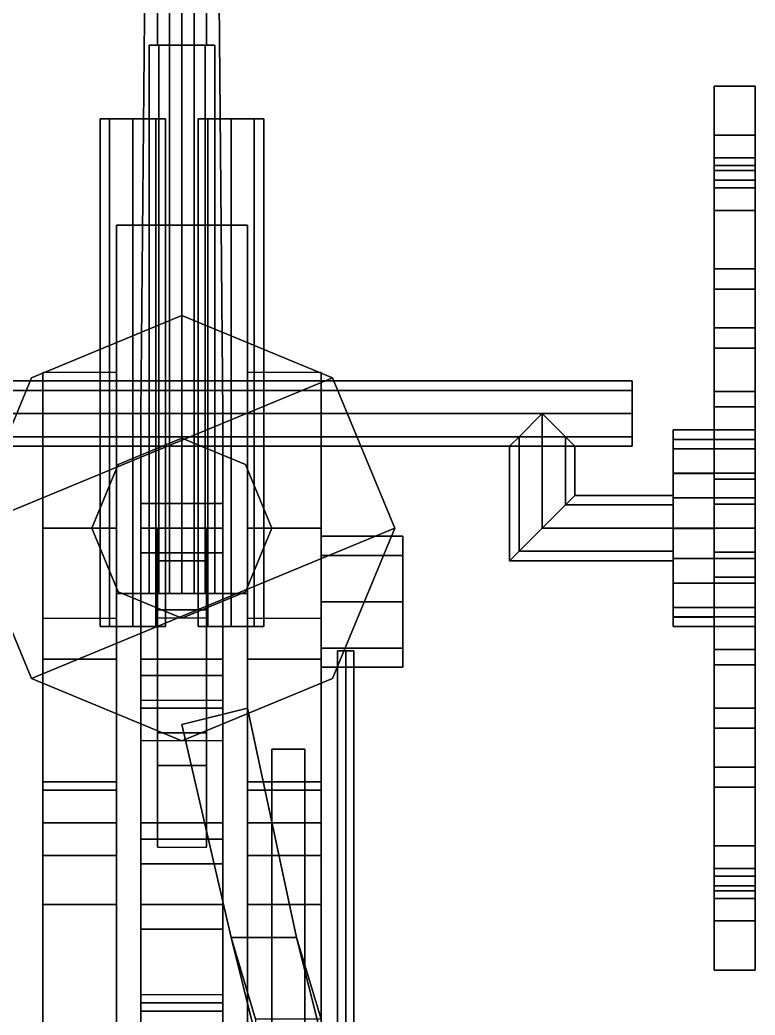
# Model space of a CAD drawing. Header units: millimetres. Extents: x -0.7 to 3, y -1.37 to 8.
# Drawn here: x -0.198 to 0.7, y -0.595 to 0.621 of the extents above; entities that cross this region are included whole.
import ezdxf

# ---------------------------------------------------------------- set-up
doc = ezdxf.new("R2010")
doc.units = ezdxf.units.MM
for name, color, linetype in [('gun', 1, 'Continuous'), ('sleeve', 5, 'Continuous'), ('trail', 6, 'Continuous'), ('turret', 2, 'Continuous'), ('wheels', 2, 'Continuous')]:
    doc.layers.add(name, color=color, linetype=linetype)

msp = doc.modelspace()

# ---------------------------------------------------------------- linework, layer by layer
for points in [[(0.55, 0.1683, 0.5783), (0.55, 0.18, 0.55), (-0.55, 0.18, 0.55), (-0.55, 0.1683, 0.5783)], [(0.55, 0.18, 0.55), (0.55, 0.1683, 0.5217), (-0.55, 0.1683, 0.5217), (-0.55, 0.18, 0.55)], [(0.55, 0.1683, 0.5783), (0.55, 0.14, 0.59), (0.55, 0.1117, 0.5783), (0.55, 0.18, 0.55)], [(0.55, 0.18, 0.55), (0.55, 0.1117, 0.5783), (0.55, 0.1, 0.55), (0.55, 0.1683, 0.5217)], [(0.55, 0.14, 0.59), (0.55, 0.1683, 0.5783), (-0.55, 0.1683, 0.5783), (-0.55, 0.14, 0.59)], [(0.55, 0.1683, 0.5217), (0.55, 0.14, 0.51), (-0.55, 0.14, 0.51), (-0.55, 0.1683, 0.5217)], [(0.55, 0.1683, 0.5217), (0.55, 0.1, 0.55), (0.55, 0.1117, 0.5217), (0.55, 0.14, 0.51)], [(0.55, 0.1117, 0.5783), (0.55, 0.14, 0.59), (-0.55, 0.14, 0.59), (-0.55, 0.1117, 0.5783)], [(0.55, 0.14, 0.51), (0.55, 0.1117, 0.5217), (-0.55, 0.1117, 0.5217), (-0.55, 0.14, 0.51)], [(0.4117, 0.1117, 0.5217), (0.44, 0.14, 0.51), (0.44, 0, 0.51), (0.4117, -0.0283, 0.5217)], [(0.44, 0.14, 0.59), (0.4117, 0.1117, 0.5783), (0.4117, -0.0283, 0.5783), (0.44, 0, 0.59)], [(0.44, 0.14, 0.51), (0.4683, 0.1117, 0.5217), (0.4683, 0.0283, 0.5217), (0.44, 0, 0.51)], [(0.4683, 0.1117, 0.5783), (0.44, 0.14, 0.59), (0.44, 0, 0.59), (0.4683, 0.0283, 0.5783)], [(0.55, 0.1, 0.55), (0.55, 0.1117, 0.5783), (-0.55, 0.1117, 0.5783), (-0.55, 0.1, 0.55)], [(0.55, 0.1117, 0.5217), (0.55, 0.1, 0.55), (-0.55, 0.1, 0.55), (-0.55, 0.1117, 0.5217)], [(0, 0.11, 0.48), (-0.0778, 0.0778, 0.48), (-0.0778, 0.0778, 0.9), (0, 0.11, 0.9)], [(0.0778, 0.0778, 0.48), (0, 0.11, 0.48), (0, 0.11, 0.9), (0.0778, 0.0778, 0.9)], [(0.4, 0.1, 0.55), (0.4117, 0.1117, 0.5217), (0.4117, -0.0283, 0.5217), (0.4, -0.04, 0.55)], [(0.4117, 0.1117, 0.5783), (0.4, 0.1, 0.55), (0.4, -0.04, 0.55), (0.4117, -0.0283, 0.5783)], [(0.4683, 0.1117, 0.5217), (0.48, 0.1, 0.55), (0.48, 0.04, 0.55), (0.4683, 0.0283, 0.5217)], [(0.48, 0.1, 0.55), (0.4683, 0.1117, 0.5783), (0.4683, 0.0283, 0.5783), (0.48, 0.04, 0.55)], [(-0.0778, 0.0778, 0.48), (-0.11, 0, 0.48), (-0.11, 0, 0.9), (-0.0778, 0.0778, 0.9)], [(0.11, 0, 0.48), (0.0778, 0.0778, 0.48), (0.0778, 0.0778, 0.9), (0.11, 0, 0.9)], [(0.4683, 0.0283, 0.5217), (0.48, 0.04, 0.55), (0.6, 0.04, 0.55), (0.6, 0.0283, 0.5217)], [(0.48, 0.04, 0.55), (0.4683, 0.0283, 0.5783), (0.6, 0.0283, 0.5783), (0.6, 0.04, 0.55)], [(0.6, 0.0283, 0.5783), (0.6, 0, 0.59), (0.6, -0.0283, 0.5783), (0.6, 0.04, 0.55)], [(0.6, 0.04, 0.55), (0.6, -0.0283, 0.5783), (0.6, -0.04, 0.55), (0.6, 0.0283, 0.5217)], [(0.44, 0, 0.51), (0.4683, 0.0283, 0.5217), (0.6, 0.0283, 0.5217), (0.6, 0, 0.51)], [(0.4683, 0.0283, 0.5783), (0.44, 0, 0.59), (0.6, 0, 0.59), (0.6, 0.0283, 0.5783)], [(0.6, 0.0283, 0.5217), (0.6, -0.04, 0.55), (0.6, -0.0283, 0.5217), (0.6, 0, 0.51)], [(-0.11, 0, 0.48), (-0.0778, -0.0778, 0.48), (-0.0778, -0.0778, 0.9), (-0.11, 0, 0.9)], [(0.0778, -0.0778, 0.48), (0.11, 0, 0.48), (0.11, 0, 0.9), (0.0778, -0.0778, 0.9)], [(0.44, 0, 0.59), (0.4117, -0.0283, 0.5783), (0.6, -0.0283, 0.5783), (0.6, 0, 0.59)], [(0.4117, -0.0283, 0.5217), (0.44, 0, 0.51), (0.6, 0, 0.51), (0.6, -0.0283, 0.5217)], [(0.4, -0.04, 0.55), (0.4117, -0.0283, 0.5217), (0.6, -0.0283, 0.5217), (0.6, -0.04, 0.55)], [(0.4117, -0.0283, 0.5783), (0.4, -0.04, 0.55), (0.6, -0.04, 0.55), (0.6, -0.0283, 0.5783)], [(-0.0778, -0.0778, 0.48), (0, -0.11, 0.48), (0, -0.11, 0.9), (-0.0778, -0.0778, 0.9)], [(0, -0.11, 0.48), (0.0778, -0.0778, 0.48), (0.0778, -0.0778, 0.9), (0, -0.11, 0.9)]]:
    msp.add_3dface(points)
at = {"layer": 'gun'}
for points in [[(-0.015, 1.01, 1.426), (-0.03, 1.01, 1.4), (-0.03, 0.59, 1.4), (-0.015, 0.59, 1.426)], [(-0.03, 1.01, 1.4), (-0.015, 1.01, 1.374), (-0.015, 0.59, 1.374), (-0.03, 0.59, 1.4)], [(0.015, 1.01, 1.426), (-0.015, 1.01, 1.426), (-0.015, 0.59, 1.426), (0.015, 0.59, 1.426)], [(-0.015, 1.01, 1.374), (0.015, 1.01, 1.374), (0.015, 0.59, 1.374), (-0.015, 0.59, 1.374)], [(0.03, 1.01, 1.4), (0.015, 1.01, 1.426), (0.015, 0.59, 1.426), (0.03, 0.59, 1.4)], [(0.015, 1.01, 1.374), (0.03, 1.01, 1.4), (0.03, 0.59, 1.4), (0.015, 0.59, 1.374)]]:
    msp.add_3dface(points, dxfattribs=at)
at = {"layer": 'sleeve'}
for points in [[(0, 1.13, 1.365), (-0.015, 1.13, 1.35), (-0.015, -0.08, 1.35), (0, -0.08, 1.365)], [(-0.015, 1.13, 1.35), (0, 1.13, 1.335), (0, -0.08, 1.335), (-0.015, -0.08, 1.35)], [(0.015, 1.13, 1.35), (0, 1.13, 1.365), (0, -0.08, 1.365), (0.015, -0.08, 1.35)], [(0, 1.13, 1.335), (0.015, 1.13, 1.35), (0.015, -0.08, 1.35), (0, -0.08, 1.335)], [(-0.0283, 0.59, 1.4283), (-0.04, 0.59, 1.4), (-0.04, -0.08, 1.4), (-0.0283, -0.08, 1.4283)], [(-0.04, 0.59, 1.4), (-0.0283, 0.59, 1.3717), (-0.0283, -0.08, 1.3717), (-0.04, -0.08, 1.4)], [(0.0283, 0.59, 1.3717), (-0.04, 0.59, 1.4), (-0.0283, 0.59, 1.4283), (0.04, 0.59, 1.4)], [(0, 0.59, 1.36), (-0.0283, 0.59, 1.3717), (-0.04, 0.59, 1.4), (0.0283, 0.59, 1.3717)], [(0, 0.59, 1.44), (-0.0283, 0.59, 1.4283), (-0.0283, -0.08, 1.4283), (0, -0.08, 1.44)], [(-0.0283, 0.59, 1.3717), (0, 0.59, 1.36), (0, -0.08, 1.36), (-0.0283, -0.08, 1.3717)], [(0.04, 0.59, 1.4), (-0.0283, 0.59, 1.4283), (0, 0.59, 1.44), (0.0283, 0.59, 1.4283)], [(0.0283, 0.59, 1.4283), (0, 0.59, 1.44), (0, -0.08, 1.44), (0.0283, -0.08, 1.4283)], [(0, 0.59, 1.36), (0.0283, 0.59, 1.3717), (0.0283, -0.08, 1.3717), (0, -0.08, 1.36)], [(0.04, 0.59, 1.4), (0.0283, 0.59, 1.4283), (0.0283, -0.08, 1.4283), (0.04, -0.08, 1.4)], [(0.0283, 0.59, 1.3717), (0.04, 0.59, 1.4), (0.04, -0.08, 1.4), (0.0283, -0.08, 1.3717)], [(-0.0883, 0.5, 1.3883), (-0.1, 0.5, 1.36), (-0.1, -0.12, 1.36), (-0.0883, -0.12, 1.3883)], [(-0.1, 0.5, 1.36), (-0.0883, 0.5, 1.3317), (-0.0883, -0.12, 1.3317), (-0.1, -0.12, 1.36)], [(-0.0317, 0.5, 1.3317), (-0.1, 0.5, 1.36), (-0.0883, 0.5, 1.3883), (-0.02, 0.5, 1.36)], [(-0.06, 0.5, 1.32), (-0.0883, 0.5, 1.3317), (-0.1, 0.5, 1.36), (-0.0317, 0.5, 1.3317)], [(-0.06, 0.5, 1.4), (-0.0883, 0.5, 1.3883), (-0.0883, -0.12, 1.3883), (-0.06, -0.12, 1.4)], [(-0.0883, 0.5, 1.3317), (-0.06, 0.5, 1.32), (-0.06, -0.12, 1.32), (-0.0883, -0.12, 1.3317)], [(-0.02, 0.5, 1.36), (-0.0883, 0.5, 1.3883), (-0.06, 0.5, 1.4), (-0.0317, 0.5, 1.3883)], [(-0.0317, 0.5, 1.3883), (-0.06, 0.5, 1.4), (-0.06, -0.12, 1.4), (-0.0317, -0.12, 1.3883)], [(-0.06, 0.5, 1.32), (-0.0317, 0.5, 1.3317), (-0.0317, -0.12, 1.3317), (-0.06, -0.12, 1.32)], [(-0.02, 0.5, 1.36), (-0.0317, 0.5, 1.3883), (-0.0317, -0.12, 1.3883), (-0.02, -0.12, 1.36)], [(-0.0317, 0.5, 1.3317), (-0.02, 0.5, 1.36), (-0.02, -0.12, 1.36), (-0.0317, -0.12, 1.3317)], [(0.0317, 0.5, 1.3883), (0.02, 0.5, 1.36), (0.02, -0.12, 1.36), (0.0317, -0.12, 1.3883)], [(0.02, 0.5, 1.36), (0.0317, 0.5, 1.3317), (0.0317, -0.12, 1.3317), (0.02, -0.12, 1.36)], [(0.06, 0.5, 1.32), (0.0317, 0.5, 1.3317), (0.02, 0.5, 1.36), (0.0883, 0.5, 1.3317)], [(0.0883, 0.5, 1.3317), (0.02, 0.5, 1.36), (0.0317, 0.5, 1.3883), (0.1, 0.5, 1.36)], [(0.06, 0.5, 1.4), (0.0317, 0.5, 1.3883), (0.0317, -0.12, 1.3883), (0.06, -0.12, 1.4)], [(0.0317, 0.5, 1.3317), (0.06, 0.5, 1.32), (0.06, -0.12, 1.32), (0.0317, -0.12, 1.3317)], [(0.1, 0.5, 1.36), (0.0317, 0.5, 1.3883), (0.06, 0.5, 1.4), (0.0883, 0.5, 1.3883)], [(0.0883, 0.5, 1.3883), (0.06, 0.5, 1.4), (0.06, -0.12, 1.4), (0.0883, -0.12, 1.3883)], [(0.06, 0.5, 1.32), (0.0883, 0.5, 1.3317), (0.0883, -0.12, 1.3317), (0.06, -0.12, 1.32)], [(0.1, 0.5, 1.36), (0.0883, 0.5, 1.3883), (0.0883, -0.12, 1.3883), (0.1, -0.12, 1.36)], [(0.0883, 0.5, 1.3317), (0.1, 0.5, 1.36), (0.1, -0.12, 1.36), (0.0883, -0.12, 1.3317)], [(0.08, 0.37, 1.34), (0.08, 0.37, 1.29), (-0.08, 0.37, 1.29), (-0.08, 0.37, 1.34)], [(-0.08, 0.37, 1.29), (-0.08, -0.08, 1.25), (-0.08, -0.08, 1.34), (-0.08, 0.37, 1.34)], [(0.08, 0.37, 1.29), (0.08, -0.08, 1.25), (-0.08, -0.08, 1.25), (-0.08, 0.37, 1.29)], [(-0.08, 0.37, 1.34), (-0.08, -0.08, 1.34), (0.08, -0.08, 1.34), (0.08, 0.37, 1.34)], [(0.08, -0.08, 1.34), (0.08, -0.08, 1.25), (0.08, 0.37, 1.29), (0.08, 0.37, 1.34)], [(-0.05, -0.08, 1.06), (-0.05, 0.03, 1.12), (0.05, 0.03, 1.12), (0.05, -0.08, 1.06)], [(-0.05, -0.03, 1.2), (-0.05, 0.03, 1.12), (-0.05, -0.08, 1.06), (-0.05, -0.16, 1.12)], [(0.05, -0.03, 1.2), (0.05, 0.03, 1.12), (-0.05, 0.03, 1.12), (-0.05, -0.03, 1.2)], [(0.05, -0.08, 1.06), (0.05, 0.03, 1.12), (0.05, -0.03, 1.2), (0.05, -0.16, 1.12)], [(0.03, 0, 1.99), (0.03, -0.04, 1.89), (-0.03, -0.04, 1.89), (-0.03, 0, 1.99)], [(-0.03, -0.04, 1.89), (-0.03, -0.29, 1.98), (-0.03, -0.25, 2.07), (-0.03, 0, 1.99)], [(-0.03, 0, 1.99), (-0.03, -0.25, 2.07), (0.03, -0.25, 2.07), (0.03, 0, 1.99)], [(0.03, -0.25, 2.07), (0.03, -0.29, 1.98), (0.03, -0.04, 1.89), (0.03, 0, 1.99)], [(0.05, -0.16, 1.12), (0.05, -0.03, 1.2), (-0.05, -0.03, 1.2), (-0.05, -0.16, 1.12)], [(-0.03, -0.1, 1.64), (-0.03, -0.36, 1.74), (-0.03, -0.29, 1.98), (-0.03, -0.04, 1.89)], [(0.03, -0.04, 1.89), (0.03, -0.1, 1.64), (-0.03, -0.1, 1.64), (-0.03, -0.04, 1.89)], [(0.03, -0.29, 1.98), (0.03, -0.36, 1.74), (0.03, -0.1, 1.64), (0.03, -0.04, 1.89)], [(-0.08, -0.08, 1.23), (-0.08, -0.75, 1.23), (-0.08, -0.75, 1.44), (-0.08, -0.08, 1.44)], [(0.08, -0.08, 1.44), (0.08, -0.08, 1.23), (-0.08, -0.08, 1.23), (-0.08, -0.08, 1.44)], [(0.08, -0.08, 1.23), (0.08, -0.75, 1.23), (-0.08, -0.75, 1.23), (-0.08, -0.08, 1.23)], [(-0.08, -0.08, 1.44), (-0.08, -0.75, 1.44), (0.08, -0.75, 1.44), (0.08, -0.08, 1.44)], [(-0.05, -0.16, 1.12), (-0.05, -0.08, 1.06), (-0.05, -0.18, 1.04), (-0.05, -0.22, 1.11)], [(-0.05, -0.18, 1.04), (-0.05, -0.08, 1.06), (0.05, -0.08, 1.06), (0.05, -0.18, 1.04)], [(0.05, -0.18, 1.04), (0.05, -0.08, 1.06), (0.05, -0.16, 1.12), (0.05, -0.22, 1.11)], [(0.08, -0.75, 1.44), (0.08, -0.75, 1.23), (0.08, -0.08, 1.23), (0.08, -0.08, 1.44)], [(-0.03, -0.11, 1.44), (-0.03, -0.39, 1.44), (-0.03, -0.36, 1.74), (-0.03, -0.1, 1.64)], [(0.03, -0.1, 1.64), (0.03, -0.11, 1.44), (-0.03, -0.11, 1.44), (-0.03, -0.1, 1.64)], [(0.03, -0.36, 1.74), (0.03, -0.39, 1.44), (0.03, -0.11, 1.44), (0.03, -0.1, 1.64)], [(0.05, -0.21, 1.23), (0.05, -0.16, 1.12), (-0.05, -0.16, 1.12), (-0.05, -0.21, 1.23)], [(-0.05, -0.21, 1.23), (-0.05, -0.16, 1.12), (-0.05, -0.22, 1.11), (-0.05, -0.26, 1.23)], [(0.05, -0.22, 1.11), (0.05, -0.16, 1.12), (0.05, -0.21, 1.23), (0.05, -0.26, 1.23)], [(-0.05, -0.22, 1.11), (-0.05, -0.18, 1.04), (-0.05, -0.38, 1.04), (-0.05, -0.36, 1.11)], [(-0.05, -0.38, 1.04), (-0.05, -0.18, 1.04), (0.05, -0.18, 1.04), (0.05, -0.38, 1.04)], [(0.05, -0.38, 1.04), (0.05, -0.18, 1.04), (0.05, -0.22, 1.11), (0.05, -0.36, 1.11)], [(0.05, -0.36, 1.11), (0.05, -0.22, 1.11), (-0.05, -0.22, 1.11), (-0.05, -0.36, 1.11)], [(-0.05, -0.26, 1.23), (-0.05, -0.22, 1.11), (0.05, -0.22, 1.11), (0.05, -0.26, 1.23)], [(-0.03, -0.25, 2.07), (-0.03, -0.29, 1.98), (0.03, -0.29, 1.98), (0.03, -0.25, 2.07)], [(-0.03, -0.29, 1.98), (-0.03, -0.36, 1.74), (0.03, -0.36, 1.74), (0.03, -0.29, 1.98)], [(-0.05, -0.36, 1.11), (-0.05, -0.38, 1.04), (-0.05, -0.49, 1.06), (-0.05, -0.41, 1.11)], [(-0.05, -0.36, 1.23), (-0.05, -0.36, 1.11), (-0.05, -0.41, 1.11), (-0.05, -0.41, 1.23)], [(0.05, -0.36, 1.23), (0.05, -0.36, 1.11), (-0.05, -0.36, 1.11), (-0.05, -0.36, 1.23)], [(-0.03, -0.36, 1.74), (-0.03, -0.39, 1.44), (0.03, -0.39, 1.44), (0.03, -0.36, 1.74)], [(0.05, -0.49, 1.06), (0.05, -0.38, 1.04), (0.05, -0.36, 1.11), (0.05, -0.41, 1.11)], [(0.05, -0.41, 1.11), (0.05, -0.36, 1.11), (0.05, -0.36, 1.23), (0.05, -0.41, 1.23)], [(-0.05, -0.49, 1.06), (-0.05, -0.38, 1.04), (0.05, -0.38, 1.04), (0.05, -0.49, 1.06)], [(-0.05, -0.41, 1.11), (-0.05, -0.49, 1.06), (-0.05, -0.58, 1.1), (-0.05, -0.46, 1.11)], [(0.05, -0.46, 1.11), (0.05, -0.41, 1.11), (-0.05, -0.41, 1.11), (-0.05, -0.46, 1.11)], [(-0.05, -0.41, 1.23), (-0.05, -0.41, 1.11), (0.05, -0.41, 1.11), (0.05, -0.41, 1.23)], [(0.05, -0.58, 1.1), (0.05, -0.49, 1.06), (0.05, -0.41, 1.11), (0.05, -0.46, 1.11)], [(0.05, -0.59, 1.17), (0.05, -0.46, 1.11), (-0.05, -0.46, 1.11), (-0.05, -0.59, 1.17)], [(-0.05, -0.46, 1.11), (-0.05, -0.58, 1.1), (-0.05, -0.64, 1.15), (-0.05, -0.59, 1.17)], [(0.05, -0.64, 1.15), (0.05, -0.58, 1.1), (0.05, -0.46, 1.11), (0.05, -0.59, 1.17)], [(-0.05, -0.58, 1.1), (-0.05, -0.49, 1.06), (0.05, -0.49, 1.06), (0.05, -0.58, 1.1)], [(-0.05, -0.59, 1.17), (-0.05, -0.64, 1.15), (-0.05, -0.61, 1.23), (-0.05, -0.57, 1.23)], [(0.05, -0.57, 1.23), (0.05, -0.59, 1.17), (-0.05, -0.59, 1.17), (-0.05, -0.57, 1.23)], [(0.05, -0.61, 1.23), (0.05, -0.64, 1.15), (0.05, -0.59, 1.17), (0.05, -0.57, 1.23)], [(-0.05, -0.64, 1.15), (-0.05, -0.58, 1.1), (0.05, -0.58, 1.1), (0.05, -0.64, 1.15)]]:
    msp.add_3dface(points, dxfattribs=at)
at = {"layer": 'trail'}
for points in [[(-0.04, 1.24, 0.29), (-0.05, 0.14, 0.48), (-0.05, 0.14, 0.59), (-0.04, 1.24, 0.35)], [(0.04, 1.24, 0.29), (0.05, 0.14, 0.48), (-0.05, 0.14, 0.48), (-0.04, 1.24, 0.29)], [(-0.04, 1.24, 0.35), (-0.05, 0.14, 0.59), (0.05, 0.14, 0.59), (0.04, 1.24, 0.35)], [(0.05, 0.14, 0.59), (0.05, 0.14, 0.48), (0.04, 1.24, 0.29), (0.04, 1.24, 0.35)], [(0.05, 0, 0.59), (0.05, 0.14, 0.59), (-0.05, 0.14, 0.59), (-0.05, 0, 0.59)], [(-0.05, 0, 0.48), (-0.05, 0.14, 0.48), (0.05, 0.14, 0.48), (0.05, 0, 0.48)], [(-0.05, 0.14, 0.59), (-0.05, 0.14, 0.48), (-0.05, 0, 0.48), (-0.05, 0, 0.59)], [(0.05, 0, 0.48), (0.05, 0.14, 0.48), (0.05, 0.14, 0.59), (0.05, 0, 0.59)]]:
    msp.add_3dface(points, dxfattribs=at)
at = {"layer": 'turret'}
for points in [[(0, 0.26, 1), (-0.1838, 0.1838, 1), (-0.26, 0, 1), (0.1838, 0.1838, 1)], [(0, 0.26, 0.9), (-0.1838, 0.1838, 0.9), (-0.1838, 0.1838, 1), (0, 0.26, 1)], [(0.1838, 0.1838, 0.9), (0, 0.26, 0.9), (0, 0.26, 1), (0.1838, 0.1838, 1)], [(-0.1838, 0.1838, 0.9), (-0.26, 0, 0.9), (-0.26, 0, 1), (-0.1838, 0.1838, 1)], [(0.1838, 0.1838, 1), (-0.26, 0, 1), (-0.1838, -0.1838, 1), (0.26, 0, 1)], [(-0.17, 0.19, 1), (-0.17, -0.11, 1), (-0.17, -0.16, 1.11), (-0.17, 0, 1.18)], [(-0.08, 0, 1.18), (-0.08, 0.19, 1), (-0.17, 0.19, 1), (-0.17, 0, 1.18)], [(-0.08, -0.16, 1.11), (-0.08, -0.11, 1), (-0.08, 0.19, 1), (-0.08, 0, 1.18)], [(0.08, 0.19, 1), (0.08, -0.11, 1), (0.08, -0.16, 1.11), (0.08, 0, 1.18)], [(0.17, 0, 1.18), (0.17, 0.19, 1), (0.08, 0.19, 1), (0.08, 0, 1.18)], [(0.17, -0.16, 1.11), (0.17, -0.11, 1), (0.17, 0.19, 1), (0.17, 0, 1.18)], [(0.26, 0, 0.9), (0.1838, 0.1838, 0.9), (0.1838, 0.1838, 1), (0.26, 0, 1)], [(-0.26, 0, 0.9), (-0.1838, -0.1838, 0.9), (-0.1838, -0.1838, 1), (-0.26, 0, 1)], [(-0.17, 0, 1.18), (-0.17, -0.16, 1.11), (-0.17, -0.36, 1.21), (-0.17, -0.31, 1.33)], [(-0.08, -0.31, 1.33), (-0.08, 0, 1.18), (-0.17, 0, 1.18), (-0.17, -0.31, 1.33)], [(-0.08, -0.36, 1.21), (-0.08, -0.16, 1.11), (-0.08, 0, 1.18), (-0.08, -0.31, 1.33)], [(0.08, 0, 1.18), (0.08, -0.16, 1.11), (0.08, -0.36, 1.21), (0.08, -0.31, 1.33)], [(0.17, -0.31, 1.33), (0.17, 0, 1.18), (0.08, 0, 1.18), (0.08, -0.31, 1.33)], [(0.17, -0.36, 1.21), (0.17, -0.16, 1.11), (0.17, 0, 1.18), (0.17, -0.31, 1.33)], [(0.1838, -0.1838, 0.9), (0.26, 0, 0.9), (0.26, 0, 1), (0.1838, -0.1838, 1)], [(0.26, 0, 1), (-0.1838, -0.1838, 1), (0, -0.26, 1), (0.1838, -0.1838, 1)], [(0.27, -0.0334, 1.1766), (0.27, -0.01, 1.12), (0.17, -0.01, 1.12), (0.17, -0.0334, 1.1766)], [(0.27, -0.01, 1.12), (0.27, -0.0334, 1.0634), (0.17, -0.0334, 1.0634), (0.17, -0.01, 1.12)], [(0.27, -0.1466, 1.1766), (0.27, -0.01, 1.12), (0.27, -0.0334, 1.1766), (0.27, -0.09, 1.2)], [(0.27, -0.17, 1.12), (0.27, -0.0334, 1.0634), (0.27, -0.01, 1.12), (0.27, -0.1466, 1.1766)], [(0.27, -0.09, 1.2), (0.27, -0.0334, 1.1766), (0.17, -0.0334, 1.1766), (0.17, -0.09, 1.2)], [(0.27, -0.0334, 1.0634), (0.27, -0.09, 1.04), (0.17, -0.09, 1.04), (0.17, -0.0334, 1.0634)], [(0.27, -0.1466, 1.0634), (0.27, -0.09, 1.04), (0.27, -0.0334, 1.0634), (0.27, -0.17, 1.12)], [(0.27, -0.1466, 1.1766), (0.27, -0.09, 1.2), (0.17, -0.09, 1.2), (0.17, -0.1466, 1.1766)], [(0.27, -0.09, 1.04), (0.27, -0.1466, 1.0634), (0.17, -0.1466, 1.0634), (0.17, -0.09, 1.04)], [(-0.17, -0.16, 1.11), (-0.17, -0.11, 1), (-0.08, -0.11, 1), (-0.08, -0.16, 1.11)], [(0.08, -0.16, 1.11), (0.08, -0.11, 1), (0.17, -0.11, 1), (0.17, -0.16, 1.11)], [(0.27, -0.17, 1.12), (0.27, -0.1466, 1.1766), (0.17, -0.1466, 1.1766), (0.17, -0.17, 1.12)], [(0.27, -0.1466, 1.0634), (0.27, -0.17, 1.12), (0.17, -0.17, 1.12), (0.17, -0.1466, 1.0634)], [(0.2, -0.15, 1.16), (0.19, -0.15, 1.15), (0.19, -0.7, 1.24), (0.2, -0.7, 1.25)], [(0.19, -0.15, 1.15), (0.2, -0.15, 1.14), (0.2, -0.7, 1.23), (0.19, -0.7, 1.24)], [(0.21, -0.15, 1.15), (0.2, -0.15, 1.16), (0.2, -0.7, 1.25), (0.21, -0.7, 1.24)], [(0.2, -0.15, 1.14), (0.21, -0.15, 1.15), (0.21, -0.7, 1.24), (0.2, -0.7, 1.23)], [(-0.17, -0.36, 1.21), (-0.17, -0.16, 1.11), (-0.08, -0.16, 1.11), (-0.08, -0.36, 1.21)], [(0.08, -0.36, 1.21), (0.08, -0.16, 1.11), (0.17, -0.16, 1.11), (0.17, -0.36, 1.21)], [(-0.1838, -0.1838, 0.9), (0, -0.26, 0.9), (0, -0.26, 1), (-0.1838, -0.1838, 1)], [(0, -0.26, 0.9), (0.1838, -0.1838, 0.9), (0.1838, -0.1838, 1), (0, -0.26, 1)], [(0.08, -0.22, 1), (0.08, -0.22, 0.98), (0, -0.24, 0.98), (0, -0.24, 1)], [(0.08, -0.22, 0.98), (0.14, -0.5, 0.98), (0.06, -0.5, 0.98), (0, -0.24, 0.98)], [(0, -0.24, 1), (0.06, -0.5, 1), (0.14, -0.5, 1), (0.08, -0.22, 1)], [(0.14, -0.5, 1), (0.14, -0.5, 0.98), (0.08, -0.22, 0.98), (0.08, -0.22, 1)], [(0, -0.24, 0.98), (0.06, -0.5, 0.98), (0.06, -0.5, 1), (0, -0.24, 1)], [(0.11, -0.27, 1.58), (0.11, -0.6254, 1.58), (0.11, -0.6254, 1.63), (0.11, -0.27, 1.63)], [(0.15, -0.27, 1.63), (0.15, -0.27, 1.58), (0.11, -0.27, 1.58), (0.11, -0.27, 1.63)], [(0.15, -0.27, 1.58), (0.15, -0.6254, 1.58), (0.11, -0.6254, 1.58), (0.11, -0.27, 1.58)], [(0.11, -0.27, 1.63), (0.11, -0.6254, 1.63), (0.15, -0.6254, 1.63), (0.15, -0.27, 1.63)], [(0.15, -0.6254, 1.63), (0.15, -0.6254, 1.58), (0.15, -0.27, 1.58), (0.15, -0.27, 1.63)], [(-0.17, -0.31, 1.33), (-0.17, -0.36, 1.21), (-0.17, -0.46, 1.22), (-0.17, -0.46, 1.35)], [(-0.08, -0.32, 1.4), (-0.08, -0.31, 1.33), (-0.17, -0.31, 1.33), (-0.17, -0.32, 1.4)], [(-0.17, -0.4, 1.41), (-0.17, -0.32, 1.4), (-0.17, -0.31, 1.33), (-0.17, -0.46, 1.35)], [(-0.08, -0.46, 1.22), (-0.08, -0.36, 1.21), (-0.08, -0.31, 1.33), (-0.08, -0.46, 1.35)], [(-0.08, -0.46, 1.35), (-0.08, -0.31, 1.33), (-0.08, -0.32, 1.4), (-0.08, -0.4, 1.41)], [(0.08, -0.31, 1.33), (0.08, -0.36, 1.21), (0.08, -0.46, 1.22), (0.08, -0.46, 1.35)], [(0.17, -0.32, 1.4), (0.17, -0.31, 1.33), (0.08, -0.31, 1.33), (0.08, -0.32, 1.4)], [(0.08, -0.4, 1.41), (0.08, -0.32, 1.4), (0.08, -0.31, 1.33), (0.08, -0.46, 1.35)], [(0.17, -0.46, 1.22), (0.17, -0.36, 1.21), (0.17, -0.31, 1.33), (0.17, -0.46, 1.35)], [(0.17, -0.46, 1.35), (0.17, -0.31, 1.33), (0.17, -0.32, 1.4), (0.17, -0.4, 1.41)], [(-0.08, -0.4, 1.41), (-0.08, -0.32, 1.4), (-0.17, -0.32, 1.4), (-0.17, -0.4, 1.41)], [(0.17, -0.4, 1.41), (0.17, -0.32, 1.4), (0.08, -0.32, 1.4), (0.08, -0.4, 1.41)], [(-0.17, -0.46, 1.22), (-0.17, -0.36, 1.21), (-0.08, -0.36, 1.21), (-0.08, -0.46, 1.22)], [(0.08, -0.46, 1.22), (0.08, -0.36, 1.21), (0.17, -0.36, 1.21), (0.17, -0.46, 1.22)], [(-0.08, -0.46, 1.35), (-0.08, -0.4, 1.41), (-0.17, -0.4, 1.41), (-0.17, -0.46, 1.35)], [(0.17, -0.46, 1.35), (0.17, -0.4, 1.41), (0.08, -0.4, 1.41), (0.08, -0.46, 1.35)], [(-0.17, -0.46, 1.35), (-0.17, -0.46, 1.22), (-0.17, -0.74, 1.28), (-0.17, -0.74, 1.35)], [(-0.17, -0.74, 1.28), (-0.17, -0.46, 1.22), (-0.08, -0.46, 1.22), (-0.08, -0.74, 1.28)], [(-0.08, -0.74, 1.35), (-0.08, -0.46, 1.35), (-0.17, -0.46, 1.35), (-0.17, -0.74, 1.35)], [(-0.08, -0.74, 1.28), (-0.08, -0.46, 1.22), (-0.08, -0.46, 1.35), (-0.08, -0.74, 1.35)], [(0.17, -0.74, 1.35), (0.17, -0.46, 1.35), (0.08, -0.46, 1.35), (0.08, -0.74, 1.35)], [(0.08, -0.46, 1.35), (0.08, -0.46, 1.22), (0.08, -0.74, 1.28), (0.08, -0.74, 1.35)], [(0.08, -0.74, 1.28), (0.08, -0.46, 1.22), (0.17, -0.46, 1.22), (0.17, -0.74, 1.28)], [(0.17, -0.74, 1.28), (0.17, -0.46, 1.22), (0.17, -0.46, 1.35), (0.17, -0.74, 1.35)], [(0.06, -0.5, 1), (0.06, -0.5, 0.98), (0.14, -0.5, 0.98), (0.14, -0.5, 1)], [(0.06, -0.5, 1), (0.09, -0.62, 0.96), (0.17, -0.62, 0.96), (0.14, -0.5, 1)], [(0.06, -0.5, 0.98), (0.09, -0.6, 0.94), (0.09, -0.62, 0.96), (0.06, -0.5, 1)], [(0.14, -0.5, 1), (0.14, -0.5, 0.98), (0.06, -0.5, 0.98), (0.06, -0.5, 1)], [(0.14, -0.5, 0.98), (0.17, -0.6, 0.94), (0.09, -0.6, 0.94), (0.06, -0.5, 0.98)], [(0.17, -0.62, 0.96), (0.17, -0.6, 0.94), (0.14, -0.5, 0.98), (0.14, -0.5, 1)]]:
    msp.add_3dface(points, dxfattribs=at)
at = {"layer": 'wheels'}
for points in [[(0.65, 0.3883, 0.2679), (0.65, 0.48, 0.55), (0.65, 0.54, 0.55), (0.65, 0.4369, 0.2326)], [(0.65, 0.4369, 0.2326), (0.65, 0.54, 0.55), (0.7, 0.54, 0.55), (0.7, 0.4369, 0.2326)], [(0.65, 0.48, 0.55), (0.65, 0.3883, 0.8321), (0.65, 0.4369, 0.8674), (0.65, 0.54, 0.55)], [(0.65, 0.54, 0.55), (0.65, 0.4369, 0.8674), (0.7, 0.4369, 0.8674), (0.7, 0.54, 0.55)], [(0.7, 0.4369, 0.2326), (0.7, 0.54, 0.55), (0.7, 0.48, 0.55), (0.7, 0.3883, 0.2679)], [(0.7, 0.54, 0.55), (0.7, 0.4369, 0.8674), (0.7, 0.3883, 0.8321), (0.7, 0.48, 0.55)], [(0.65, 0.48, 0.55), (0.65, 0.4251, 0.381), (0.7, 0.4251, 0.381), (0.7, 0.48, 0.55)], [(0.65, 0.4526, 0.6342), (0.65, 0.48, 0.55), (0.7, 0.48, 0.55), (0.7, 0.4526, 0.6342)], [(0.65, 0.12, 0.55), (0.65, 0.1086, 0.5849), (0.65, 0.4432, 0.6632), (0.65, 0.4526, 0.6342)], [(0.65, 0.12, 0.55), (0.65, 0.4526, 0.6342), (0.7, 0.4526, 0.6342), (0.7, 0.12, 0.55)], [(0.7, 0.4526, 0.6342), (0.7, 0.4432, 0.6632), (0.7, 0.1085, 0.5853), (0.7, 0.12, 0.55)], [(0.65, 0.3883, 0.8321), (0.65, 0.4432, 0.6632), (0.7, 0.4432, 0.6632), (0.7, 0.3883, 0.8321)], [(0.65, 0.4432, 0.6632), (0.65, 0.1086, 0.5849), (0.7, 0.1085, 0.5853), (0.7, 0.4432, 0.6632)], [(0.65, 0.1483, 0.0935), (0.65, 0.3883, 0.2679), (0.65, 0.4369, 0.2326), (0.65, 0.1669, 0.0364)], [(0.65, 0.1669, 0.0364), (0.65, 0.4369, 0.2326), (0.7, 0.4369, 0.2326), (0.7, 0.1669, 0.0364)], [(0.65, 0.3883, 0.8321), (0.65, 0.1483, 1.0065), (0.65, 0.1669, 1.0636), (0.65, 0.4369, 0.8674)], [(0.65, 0.4369, 0.8674), (0.65, 0.1669, 1.0636), (0.7, 0.1669, 1.0636), (0.7, 0.4369, 0.8674)], [(0.7, 0.1669, 0.0364), (0.7, 0.4369, 0.2326), (0.7, 0.3883, 0.2679), (0.7, 0.1483, 0.0935)], [(0.7, 0.4369, 0.8674), (0.7, 0.1669, 1.0636), (0.7, 0.1483, 1.0065), (0.7, 0.3883, 0.8321)], [(0.65, 0.0971, 0.4795), (0.65, 0.1084, 0.5144), (0.65, 0.4251, 0.381), (0.65, 0.4157, 0.3521)], [(0.65, 0.4251, 0.381), (0.65, 0.1084, 0.5144), (0.7, 0.1085, 0.5147), (0.7, 0.4251, 0.381)], [(0.65, 0.0971, 0.4795), (0.65, 0.4157, 0.3521), (0.7, 0.4157, 0.3521), (0.7, 0.0971, 0.4795)], [(0.65, 0.4157, 0.3521), (0.65, 0.3883, 0.2679), (0.7, 0.3883, 0.2679), (0.7, 0.4157, 0.3521)], [(0.7, 0.4157, 0.3521), (0.7, 0.4251, 0.381), (0.7, 0.1085, 0.5147), (0.7, 0.0971, 0.4795)], [(0.65, 0.3883, 0.2679), (0.65, 0.2446, 0.1634), (0.7, 0.2446, 0.1634), (0.7, 0.3883, 0.2679)], [(0.65, 0.3167, 0.8842), (0.65, 0.3883, 0.8321), (0.7, 0.3883, 0.8321), (0.7, 0.3167, 0.8842)], [(0.65, 0.0971, 0.6205), (0.65, 0.0674, 0.6421), (0.65, 0.2921, 0.9021), (0.65, 0.3167, 0.8842)], [(0.65, 0.0971, 0.6205), (0.65, 0.3167, 0.8842), (0.7, 0.3167, 0.8842), (0.7, 0.0971, 0.6205)], [(0.7, 0.3167, 0.8842), (0.7, 0.2921, 0.9021), (0.7, 0.0671, 0.6423), (0.7, 0.0971, 0.6205)], [(0.65, 0.2921, 0.9021), (0.65, 0.0674, 0.6421), (0.7, 0.0671, 0.6423), (0.7, 0.2921, 0.9021)], [(0.65, 0.1483, 1.0065), (0.65, 0.2921, 0.9021), (0.7, 0.2921, 0.9021), (0.7, 0.1483, 1.0065)], [(0.65, 0.0371, 0.4359), (0.65, 0.0668, 0.4575), (0.65, 0.2446, 0.1634), (0.65, 0.22, 0.1455)], [(0.65, 0.2446, 0.1634), (0.65, 0.0668, 0.4575), (0.7, 0.0671, 0.4577), (0.7, 0.2446, 0.1634)], [(0.7, 0.22, 0.1455), (0.7, 0.2446, 0.1634), (0.7, 0.0671, 0.4577), (0.7, 0.0371, 0.4359)], [(0.65, 0.0371, 0.4359), (0.65, 0.22, 0.1455), (0.7, 0.22, 0.1455), (0.7, 0.0371, 0.4359)], [(0.65, 0.22, 0.1455), (0.65, 0.1483, 0.0935), (0.7, 0.1483, 0.0935), (0.7, 0.22, 0.1455)], [(0.65, -0.1483, 0.0935), (0.65, 0.1483, 0.0935), (0.65, 0.1669, 0.0364), (0.65, -0.1669, 0.0364)], [(0.65, -0.1669, 0.0364), (0.65, 0.1669, 0.0364), (0.7, 0.1669, 0.0364), (0.7, -0.1669, 0.0364)], [(0.65, 0.1669, 1.0636), (0.65, -0.1669, 1.0636), (0.7, -0.1669, 1.0636), (0.7, 0.1669, 1.0636)], [(0.65, 0.1483, 1.0065), (0.65, -0.1483, 1.0065), (0.65, -0.1669, 1.0636), (0.65, 0.1669, 1.0636)], [(0.7, -0.1669, 0.0364), (0.7, 0.1669, 0.0364), (0.7, 0.1483, 0.0935), (0.7, -0.1483, 0.0935)], [(0.7, 0.1669, 1.0636), (0.7, -0.1669, 1.0636), (0.7, -0.1483, 1.0065), (0.7, 0.1483, 1.0065)], [(0.65, 0.1483, 0.0935), (0.65, -0.0294, 0.0935), (0.7, -0.0293, 0.0935), (0.7, 0.1483, 0.0935)], [(0.65, 0.0598, 1.0065), (0.65, 0.1483, 1.0065), (0.7, 0.1483, 1.0065), (0.7, 0.0598, 1.0065)], [(0.6, 0.12, 0.55), (0.6, -0.0371, 0.4359), (0.6, -0.0971, 0.4795), (0.6, 0.0971, 0.6205)], [(0.6, 0.0971, 0.4795), (0.6, 0.0371, 0.4359), (0.6, -0.0371, 0.4359), (0.6, 0.12, 0.55)], [(0.6, 0.1084, 0.5144), (0.6, 0.12, 0.55), (0.7, 0.12, 0.55), (0.7, 0.1085, 0.5147)], [(0.6, 0.12, 0.55), (0.6, 0.1086, 0.5849), (0.65, 0.1086, 0.5849), (0.65, 0.12, 0.55)], [(0.7, 0.0971, 0.6205), (0.7, -0.0971, 0.4795), (0.7, -0.0371, 0.4359), (0.7, 0.12, 0.55)], [(0.7, 0.12, 0.55), (0.7, -0.0371, 0.4359), (0.7, 0.0371, 0.4359), (0.7, 0.0971, 0.4795)], [(0.6, 0.1086, 0.5849), (0.6, 0.0971, 0.6205), (0.7, 0.0971, 0.6205), (0.7, 0.1085, 0.5853)], [(0.6, 0.0971, 0.4795), (0.6, 0.1084, 0.5144), (0.65, 0.1084, 0.5144), (0.65, 0.0971, 0.4795)], [(0.6, 0.0971, 0.6205), (0.6, -0.0971, 0.4795), (0.6, -0.12, 0.55), (0.6, 0.0371, 0.6641)], [(0.6, 0.0668, 0.4575), (0.6, 0.0971, 0.4795), (0.7, 0.0971, 0.4795), (0.7, 0.0671, 0.4577)], [(0.6, 0.0971, 0.6205), (0.6, 0.0674, 0.6421), (0.65, 0.0674, 0.6421), (0.65, 0.0971, 0.6205)], [(0.7, 0.0371, 0.6641), (0.7, -0.12, 0.55), (0.7, -0.0971, 0.4795), (0.7, 0.0971, 0.6205)], [(0.6, 0.0674, 0.6421), (0.6, 0.0371, 0.6641), (0.7, 0.0371, 0.6641), (0.7, 0.0671, 0.6423)], [(0.6, 0.0371, 0.4359), (0.6, 0.0668, 0.4575), (0.65, 0.0668, 0.4575), (0.65, 0.0371, 0.4359)], [(0.65, 0.0371, 0.6641), (0.65, 0.0598, 1.0065), (0.7, 0.0598, 1.0065), (0.7, 0.0371, 0.6641)], [(0.65, 0.0371, 0.6641), (0.65, 0.0003, 0.6641), (0.65, 0.0294, 1.0065), (0.65, 0.0598, 1.0065)], [(0.7, 0.0598, 1.0065), (0.7, 0.0293, 1.0065), (0.7, 0, 0.6641), (0.7, 0.0371, 0.6641)], [(0.6, 0.0371, 0.6641), (0.6, -0.12, 0.55), (0.6, -0.0971, 0.6205), (0.6, -0.0371, 0.6641)], [(0.6, -0.0003, 0.4359), (0.6, 0.0371, 0.4359), (0.7, 0.0371, 0.4359), (0.7, 0, 0.4359)], [(0.6, 0.0371, 0.6641), (0.6, 0.0003, 0.6641), (0.65, 0.0003, 0.6641), (0.65, 0.0371, 0.6641)], [(0.7, -0.0371, 0.6641), (0.7, -0.0971, 0.6205), (0.7, -0.12, 0.55), (0.7, 0.0371, 0.6641)], [(0.65, 0.0294, 1.0065), (0.65, 0.0003, 0.6641), (0.7, 0, 0.6641), (0.7, 0.0293, 1.0065)], [(0.65, -0.1483, 1.0065), (0.65, 0.0294, 1.0065), (0.7, 0.0293, 1.0065), (0.7, -0.1483, 1.0065)], [(0.6, 0.0003, 0.6641), (0.6, -0.0371, 0.6641), (0.7, -0.0371, 0.6641), (0.7, 0, 0.6641)], [(0.6, -0.0371, 0.4359), (0.6, -0.0003, 0.4359), (0.65, -0.0003, 0.4359), (0.65, -0.0371, 0.4359)], [(0.65, -0.0294, 0.0935), (0.65, -0.0003, 0.4359), (0.7, 0, 0.4359), (0.7, -0.0293, 0.0935)], [(0.65, -0.0371, 0.4359), (0.65, -0.0003, 0.4359), (0.65, -0.0294, 0.0935), (0.65, -0.0598, 0.0935)], [(0.7, -0.0598, 0.0935), (0.7, -0.0293, 0.0935), (0.7, 0, 0.4359), (0.7, -0.0371, 0.4359)], [(0.6, -0.0674, 0.4579), (0.6, -0.0371, 0.4359), (0.7, -0.0371, 0.4359), (0.7, -0.0671, 0.4577)], [(0.6, -0.0371, 0.6641), (0.6, -0.0668, 0.6425), (0.65, -0.0668, 0.6425), (0.65, -0.0371, 0.6641)], [(0.65, -0.0371, 0.4359), (0.65, -0.0598, 0.0935), (0.7, -0.0598, 0.0935), (0.7, -0.0371, 0.4359)], [(0.65, -0.0371, 0.6641), (0.65, -0.0668, 0.6425), (0.65, -0.2446, 0.9366), (0.65, -0.22, 0.9545)], [(0.65, -0.0371, 0.6641), (0.65, -0.22, 0.9545), (0.7, -0.22, 0.9545), (0.7, -0.0371, 0.6641)], [(0.7, -0.22, 0.9545), (0.7, -0.2446, 0.9366), (0.7, -0.0671, 0.6423), (0.7, -0.0371, 0.6641)], [(0.65, -0.0598, 0.0935), (0.65, -0.1483, 0.0935), (0.7, -0.1483, 0.0935), (0.7, -0.0598, 0.0935)], [(0.6, -0.0668, 0.6425), (0.6, -0.0971, 0.6205), (0.7, -0.0971, 0.6205), (0.7, -0.0671, 0.6423)], [(0.6, -0.0971, 0.4795), (0.6, -0.0674, 0.4579), (0.65, -0.0674, 0.4579), (0.65, -0.0971, 0.4795)], [(0.65, -0.2446, 0.9366), (0.65, -0.0668, 0.6425), (0.7, -0.0671, 0.6423), (0.7, -0.2446, 0.9366)], [(0.65, -0.2921, 0.1979), (0.65, -0.0674, 0.4579), (0.7, -0.0671, 0.4577), (0.7, -0.2921, 0.1979)], [(0.65, -0.0971, 0.4795), (0.65, -0.0674, 0.4579), (0.65, -0.2921, 0.1979), (0.65, -0.3167, 0.2158)], [(0.7, -0.3167, 0.2158), (0.7, -0.2921, 0.1979), (0.7, -0.0671, 0.4577), (0.7, -0.0971, 0.4795)], [(0.6, -0.0971, 0.6205), (0.6, -0.1084, 0.5856), (0.65, -0.1084, 0.5856), (0.65, -0.0971, 0.6205)], [(0.6, -0.1086, 0.5151), (0.6, -0.0971, 0.4795), (0.7, -0.0971, 0.4795), (0.7, -0.1085, 0.5147)], [(0.65, -0.0971, 0.4795), (0.65, -0.3167, 0.2158), (0.7, -0.3167, 0.2158), (0.7, -0.0971, 0.4795)], [(0.65, -0.0971, 0.6205), (0.65, -0.1084, 0.5856), (0.65, -0.4251, 0.719), (0.65, -0.4157, 0.7479)], [(0.65, -0.0971, 0.6205), (0.65, -0.4157, 0.7479), (0.7, -0.4157, 0.7479), (0.7, -0.0971, 0.6205)], [(0.7, -0.4157, 0.7479), (0.7, -0.4251, 0.719), (0.7, -0.1085, 0.5853), (0.7, -0.0971, 0.6205)], [(0.6, -0.1084, 0.5856), (0.6, -0.12, 0.55), (0.7, -0.12, 0.55), (0.7, -0.1085, 0.5853)], [(0.6, -0.12, 0.55), (0.6, -0.1086, 0.5151), (0.65, -0.1086, 0.5151), (0.65, -0.12, 0.55)], [(0.65, -0.4251, 0.719), (0.65, -0.1084, 0.5856), (0.7, -0.1085, 0.5853), (0.7, -0.4251, 0.719)], [(0.65, -0.4432, 0.4368), (0.65, -0.1086, 0.5151), (0.7, -0.1085, 0.5147), (0.7, -0.4432, 0.4368)], [(0.65, -0.12, 0.55), (0.65, -0.1086, 0.5151), (0.65, -0.4432, 0.4368), (0.65, -0.4526, 0.4658)], [(0.7, -0.4526, 0.4658), (0.7, -0.4432, 0.4368), (0.7, -0.1085, 0.5147), (0.7, -0.12, 0.55)], [(0.65, -0.12, 0.55), (0.65, -0.4526, 0.4658), (0.7, -0.4526, 0.4658), (0.7, -0.12, 0.55)], [(0.65, -0.3883, 0.2679), (0.65, -0.1483, 0.0935), (0.65, -0.1669, 0.0364), (0.65, -0.4369, 0.2326)], [(0.65, -0.1483, 0.0935), (0.65, -0.2921, 0.1979), (0.7, -0.2921, 0.1979), (0.7, -0.1483, 0.0935)], [(0.65, -0.1483, 1.0065), (0.65, -0.3883, 0.8321), (0.65, -0.4369, 0.8674), (0.65, -0.1669, 1.0636)], [(0.65, -0.22, 0.9545), (0.65, -0.1483, 1.0065), (0.7, -0.1483, 1.0065), (0.7, -0.22, 0.9545)], [(0.7, -0.4369, 0.2326), (0.7, -0.1669, 0.0364), (0.7, -0.1483, 0.0935), (0.7, -0.3883, 0.2679)], [(0.7, -0.1669, 1.0636), (0.7, -0.4369, 0.8674), (0.7, -0.3883, 0.8321), (0.7, -0.1483, 1.0065)], [(0.65, -0.4369, 0.2326), (0.65, -0.1669, 0.0364), (0.7, -0.1669, 0.0364), (0.7, -0.4369, 0.2326)], [(0.65, -0.1669, 1.0636), (0.65, -0.4369, 0.8674), (0.7, -0.4369, 0.8674), (0.7, -0.1669, 1.0636)], [(0.65, -0.3883, 0.8321), (0.65, -0.2446, 0.9366), (0.7, -0.2446, 0.9366), (0.7, -0.3883, 0.8321)], [(0.65, -0.3167, 0.2158), (0.65, -0.3883, 0.2679), (0.7, -0.3883, 0.2679), (0.7, -0.3167, 0.2158)], [(0.65, -0.48, 0.55), (0.65, -0.3883, 0.2679), (0.65, -0.4369, 0.2326), (0.65, -0.54, 0.55)], [(0.65, -0.3883, 0.2679), (0.65, -0.4432, 0.4368), (0.7, -0.4432, 0.4368), (0.7, -0.3883, 0.2679)], [(0.65, -0.3883, 0.8321), (0.65, -0.48, 0.55), (0.65, -0.54, 0.55), (0.65, -0.4369, 0.8674)], [(0.65, -0.4157, 0.7479), (0.65, -0.3883, 0.8321), (0.7, -0.3883, 0.8321), (0.7, -0.4157, 0.7479)], [(0.7, -0.54, 0.55), (0.7, -0.4369, 0.2326), (0.7, -0.3883, 0.2679), (0.7, -0.48, 0.55)], [(0.7, -0.4369, 0.8674), (0.7, -0.54, 0.55), (0.7, -0.48, 0.55), (0.7, -0.3883, 0.8321)], [(0.65, -0.48, 0.55), (0.65, -0.4251, 0.719), (0.7, -0.4251, 0.719), (0.7, -0.48, 0.55)], [(0.65, -0.54, 0.55), (0.65, -0.4369, 0.2326), (0.7, -0.4369, 0.2326), (0.7, -0.54, 0.55)], [(0.65, -0.4369, 0.8674), (0.65, -0.54, 0.55), (0.7, -0.54, 0.55), (0.7, -0.4369, 0.8674)], [(0.65, -0.4526, 0.4658), (0.65, -0.48, 0.55), (0.7, -0.48, 0.55), (0.7, -0.4526, 0.4658)]]:
    msp.add_3dface(points, dxfattribs=at)

doc.saveas('drawing.dxf')
